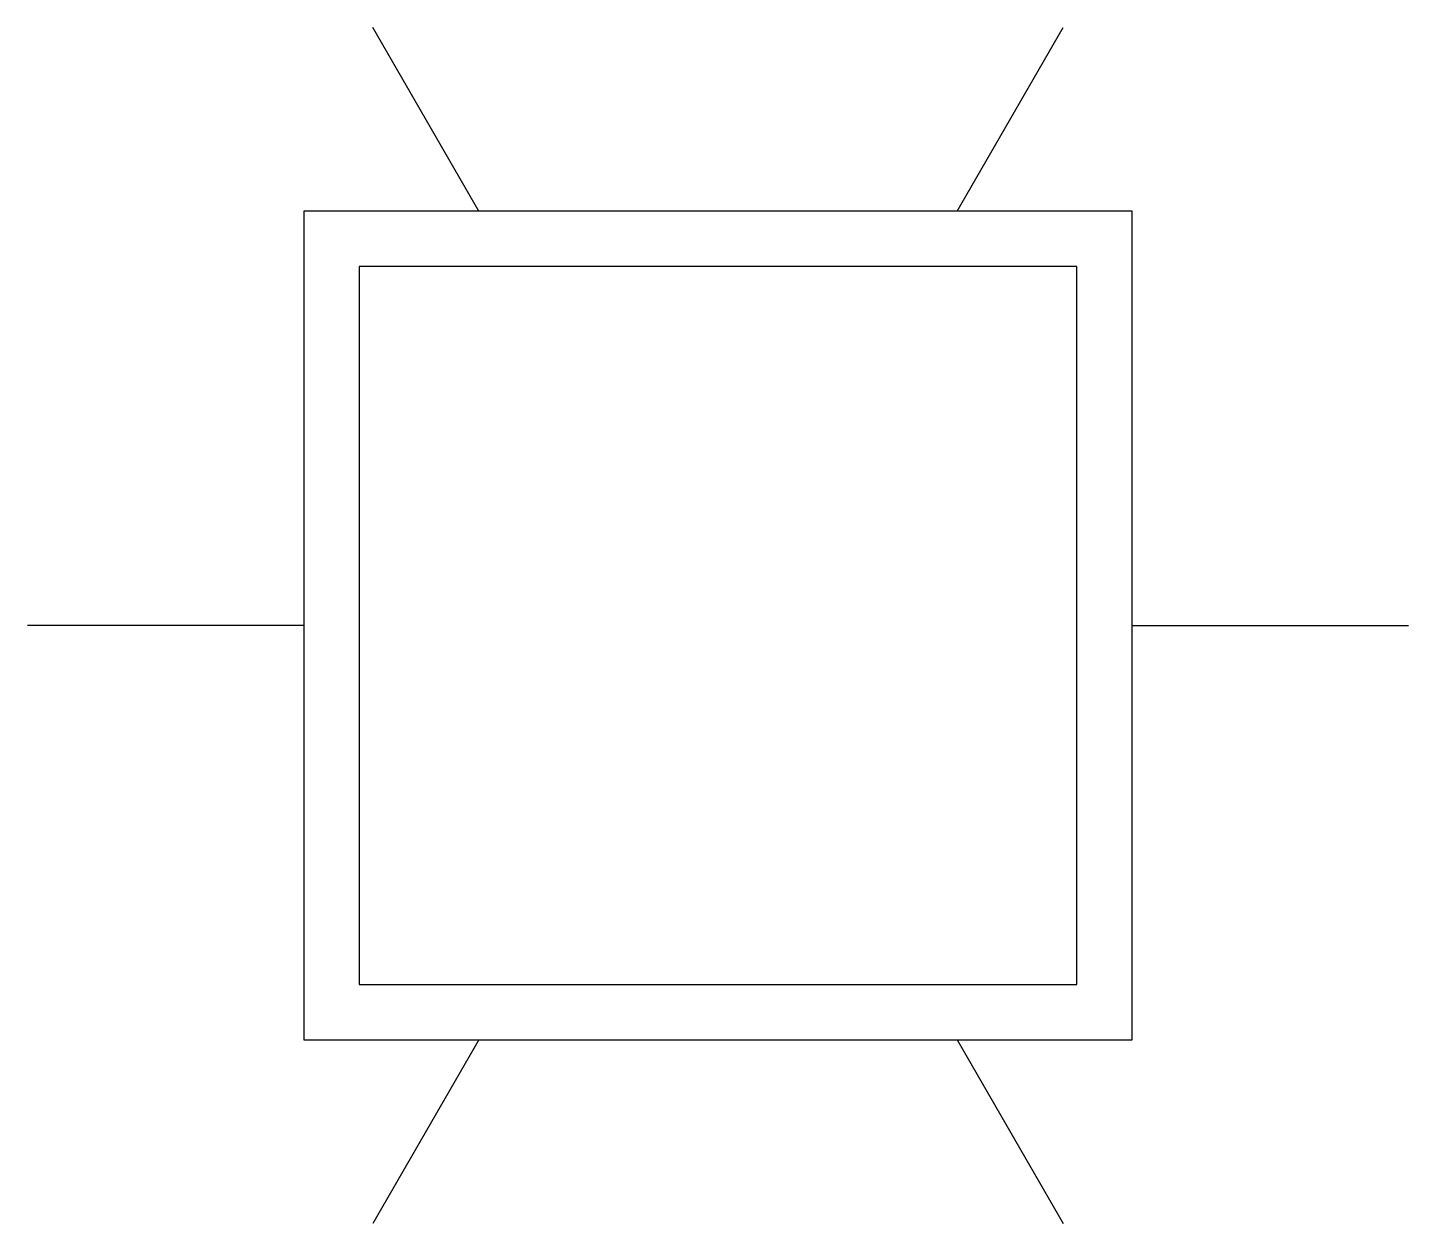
# Model space of a CAD drawing. Header units: feet. Extents: x -0.83 to 0.83, y -0.72 to 0.72.
import ezdxf

# ---------------------------------------------------------------- set-up
doc = ezdxf.new("R2010")
doc.units = ezdxf.units.FT
doc.header["$MEASUREMENT"] = 0

msp = doc.modelspace()

# ---------------------------------------------------------------- linework, layer by layer
for p, q in [((-0.2887, 0.5, 1), (-0.4167, 0.7217, 1)), ((0.2887, 0.5, 1), (0.4167, 0.7217, 1)), ((-0.5, 0, 1), (-0.8333, 0, 1)), ((0.5, 0, 1), (0.8333, 0, 1)), ((-0.2887, -0.5, 1), (-0.4167, -0.7217, 1)), ((0.2887, -0.5, 1), (0.4167, -0.7217, 1))]:
    msp.add_line(p, q)
at = {"elevation": 1.0001}
msp.add_lwpolyline([(-0.4333, 0.4333), (-0.4333, -0.4333), (0.4333, -0.4333), (0.4333, 0.4333)], close=True, dxfattribs=at)
msp.add_3dface([(0.5, 0.5, 1), (-0.5, 0.5, 1), (-0.5, -0.5, 1), (0.5, -0.5, 1)])
at = {"layer": 'Defpoints'}
msp.add_point((0, 0), dxfattribs=at)

doc.saveas('drawing.dxf')
